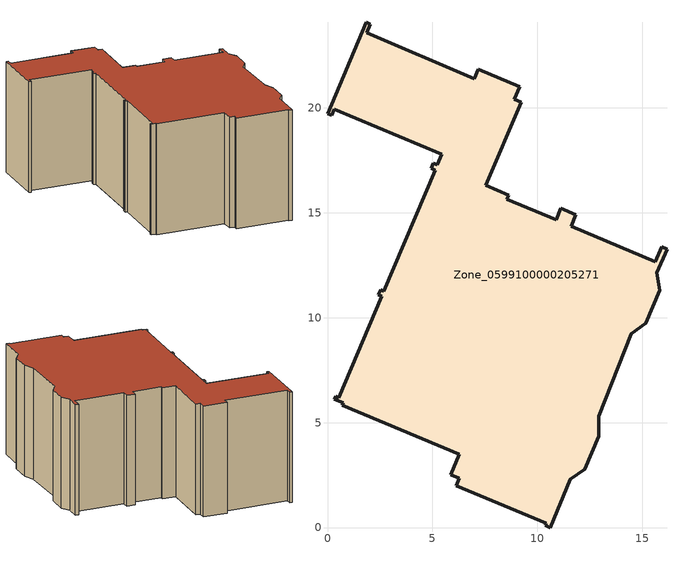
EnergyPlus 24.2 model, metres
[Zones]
Zone_0599100000205271
 floor ground (C_G): 12.27,2.79 11.58,2.3 10.62,0 10.37,0.1 10.41,0.21 6.14,2 6.28,2.36 5.88,2.53 6.27,3.5 0.69,5.84 0.74,5.95 0.33,6.12 0.39,6.25 0.53,6.19 2.58,11.02 2.43,11.09 2.53,11.34 2.69,11.27 5.13,17.04 4.93,17.12 5.04,17.36 5.23,17.28 5.44,17.78 0.33,19.94 0.2,19.64 0,19.73 1.84,24.07 2.04,23.99 1.87,23.57 7,21.4 7.19,21.84 9.16,21.01 8.9,20.41 9.23,20.27 7.53,16.32 8.63,15.85 8.55,15.63 10.9,14.66 11.13,15.21 11.84,14.9 11.61,14.36 15.62,12.67 15.93,13.38 16.18,13.27 15.7,12.15 15.83,11.31 15.17,9.74 14.48,9.25 12.92,5.31 12.93,4.36 z0
 wall outside (C_F): 16.18,13.27 15.93,13.38 15.62,12.67 11.61,14.36 11.84,14.9 11.13,15.21 10.9,14.66 8.55,15.63 8.63,15.85 7.53,16.32 9.23,20.27 8.9,20.41 9.16,21.01 7.19,21.84 7,21.4 1.87,23.57 2.04,23.99 1.84,24.07 0,19.73 0.2,19.64 0.33,19.94 5.44,17.78 5.23,17.28 5.04,17.36 4.93,17.12 5.13,17.04 2.69,11.27 2.53,11.34 2.43,11.09 2.58,11.02 0.53,6.19 0.39,6.25 0.33,6.12 0.74,5.95 0.69,5.84 6.27,3.5 5.88,2.53 6.28,2.36 6.14,2 10.41,0.21 10.37,0.1 10.62,0 11.58,2.3 12.27,2.79 12.93,4.36 12.92,5.31 14.48,9.25 15.17,9.74 15.83,11.31 15.7,12.15 16.18,13.27 z0:9.8
 roof outside (C_R): 0.33,6.12 0.74,5.95 0.69,5.84 6.27,3.5 5.88,2.53 6.28,2.36 6.14,2 10.41,0.21 10.37,0.1 10.62,0 11.58,2.3 12.27,2.79 12.93,4.36 12.92,5.31 14.48,9.25 15.17,9.74 15.83,11.31 15.7,12.15 16.18,13.27 15.93,13.38 15.62,12.67 11.61,14.36 11.84,14.9 11.13,15.21 10.9,14.66 8.55,15.63 8.63,15.85 7.53,16.32 9.23,20.27 8.9,20.41 9.16,21.01 7.19,21.84 7,21.4 1.87,23.57 2.04,23.99 1.84,24.07 0,19.73 0.2,19.64 0.33,19.94 5.44,17.78 5.23,17.28 5.04,17.36 4.93,17.12 5.13,17.04 2.69,11.27 2.53,11.34 2.43,11.09 2.58,11.02 0.53,6.19 0.39,6.25 z9.8
[BUILDING]
Pand.0599100000205271: North Axis=0; Terrain=City; Loads Convergence Tolerance Value=0.04; Temperature Convergence Tolerance Value=0.4; Solar Distribution=FullExterior; Maximum Number of Warmup Days=25; Minimum Number of Warmup Days=1
[Site:Location]
Rotterdam.The.Hague.AP_ZH_NLD Design_Conditions: Latitude=51.96; Longitude=4.45; Time Zone=1; Elevation=-4.5
[SITE:GROUNDTEMPERATURE:BUILDINGSURFACE]
18, 18, 18, 18, 18, 18, 18, 18, 18, 18, 18, 18
[MATERIAL] Thermal Absorptance=0.9; Solar Absorptance=0.7; Visible Absorptance=0.7
Name | Roughness | Thickness | Conductivity | Density | Specific Heat
G.D.1965 | MediumSmooth | 0.15 | 1 | 540 | 1210
F.D.1965 | Rough | 0.3 | 0.857143 | 1920 | 840
R.D.1965 | MediumRough | 0.2 | 0.08 | 1500 | 1000
[CONSTRUCTION]
C_G: G.D.1965
C_F: F.D.1965
C_R: R.D.1965
[ZONE]
Zone_0599100000205271: Type=1; Multiplier=1; Ceiling Height=Autocalculate; Volume=Autocalculate; Floor Area=autocalculate; Part of Total Floor Area=Yes
[ZONEINFILTRATION:DESIGNFLOWRATE]
Infil_Zone_0599100000205271: Zone or ZoneList or Space or SpaceList=Zone_0599100000205271; Schedule=AlwaysOn; Design Flow Rate Calculation Method=Flow/Area; Flow Rate per Floor Area=0.0042; Constant Term Coefficient=1; Temperature Term Coefficient=0; Velocity Term Coefficient=0; Velocity Squared Term Coefficient=0
[HVACTEMPLATE:ZONE:IDEALLOADSAIRSYSTEM]
Zone_0599100000205271: Maximum Heating Supply Air Temperature=50; Minimum Cooling Supply Air Temperature=13; Maximum Heating Supply Air Humidity Ratio=0.0156; Minimum Cooling Supply Air Humidity Ratio=0.0077; Heating Limit=NoLimit; Cooling Limit=NoLimit; Dehumidification Control Type=ConstantSensibleHeatRatio; Cooling Sensible Heat Ratio=0.7; Dehumidification Setpoint=60; Humidification Control Type=None; Humidification Setpoint=30; Outdoor Air Method=None; Outdoor Air Flow Rate per Person=0.00944; Outdoor Air Flow Rate per Zone Floor Area=0; Outdoor Air Flow Rate per Zone=0; Demand Controlled Ventilation Type=None; Outdoor Air Economizer Type=NoEconomizer; Heat Recovery Type=None; Sensible Heat Recovery Effectiveness=0.7; Latent Heat Recovery Effectiveness=0.65
[ZONECONTROL:THERMOSTAT]
ThermostatControl_Zone_0599100000205271: Zone or ZoneList=Zone_0599100000205271; Control Type Schedule=DualSetpointControlType; Control 1=Thermostat_Zone_0599100000205271; Temperature Difference Between Cutout And Setpoint=0
[THERMOSTATSETPOINT:DUALSETPOINT]
Thermostat_Zone_0599100000205271: Heating Setpoint Temperature Schedule=HeatingSetpoint_Zone_0599100000205271; Cooling Setpoint Temperature Schedule=CoolingSetpoint_Zone_0599100000205271
[SCHEDULE:COMPACT]
HeatingSetpoint_Zone_0599100000205271: Through: 12/31, For: AllDays, Until: 24:00, 21
CoolingSetpoint_Zone_0599100000205271: Through: 12/31, For: AllDays, Until: 24:00, 24
DualSetpointControlType: Through: 12/31, For: AllDays, Until: 24:00, 4
AlwaysOn: Through: 12/31, For: AllDays, Until: 24:00, 1
